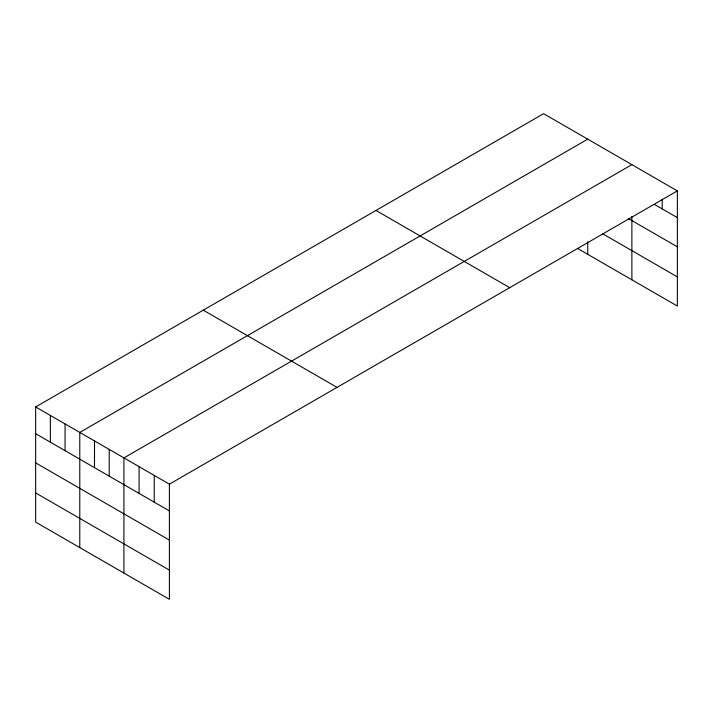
<?xml version="1.0" encoding="UTF-8"?>
<svg xmlns="http://www.w3.org/2000/svg" width="713" height="713" viewBox="0 0 713 713"><rect width="100%" height="100%" fill="white"/><g stroke="black" fill="none" stroke-linecap="round" stroke-linejoin="round"><path stroke-width="1.07" d="M35.65 406.945L169.4 484.163L169.4 599.321L35.65 522.103L35.65 406.945L543.6 113.679L677.35 190.897L677.35 306.055L577.628 248.481M587.744 139.16L79.785 432.426L79.785 547.584M631.878 164.65L123.919 457.906L123.919 573.065M169.4 484.163L677.35 190.897M654.614 204.524L677.35 217.643M628.198 218.445L677.35 246.823M602.449 233.641L677.35 276.885M375.983 210.46L509.724 287.678M203.276 310.164L337.017 387.382M35.65 433.691L169.4 510.909M35.65 462.871L169.4 540.089M35.65 492.924L169.4 570.142M662.19 199.266L662.19 208.9M631.878 216.404L631.878 279.799M587.744 241.814L587.744 254.318M154.24 475.411L154.24 502.157M139.08 466.659L139.08 493.405M109.214 449.413L109.214 476.159M94.499 440.919L94.499 467.666M65.07 423.932L65.07 450.678M50.365 415.438L50.365 442.185"/></g></svg>
